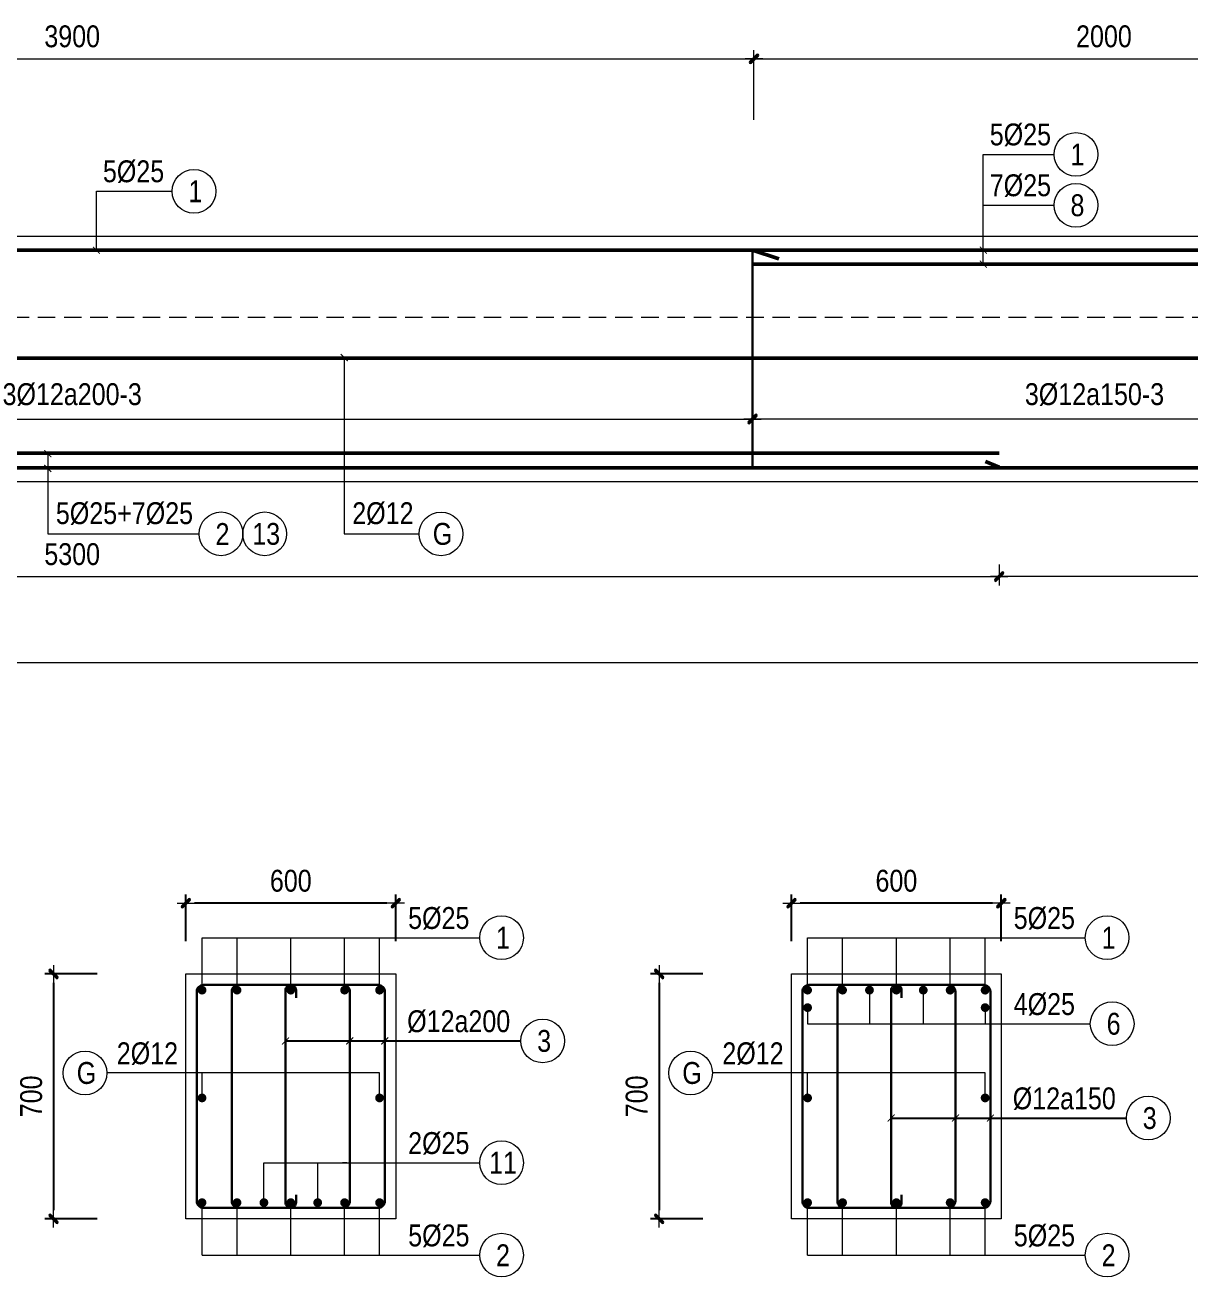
# Model space of a CAD drawing. Header units: millimetres. Extents: x 397144 to 8960116, y 345581 to 674207.
# Drawn here: x 5090010 to 5093341, y 605517 to 609096 of the extents above; entities that cross this region are included whole.
import ezdxf
from ezdxf.enums import TextEntityAlignment as Align
from ezdxf.xclip import XClip

# ---------------------------------------------------------------- set-up
doc = ezdxf.new("R2010")
doc.units = ezdxf.units.MM
doc.header["$XCLIPFRAME"] = 0
doc.header["$PDSIZE"] = -10
doc.linetypes.add('HIDDEN', pattern=[0.375, 0.25, -0.125])
doc.layers.get('0').update_dxf_attribs({"linetype": 'CONTINUOUS'})
doc.layers.get('Defpoints').update_dxf_attribs({"color": 12, "linetype": 'CONTINUOUS'})
for name, color, linetype, lineweight in [('CDAI', 8, 'CONTINUOUS', 30), ('CTHEP', 2, 'CONTINUOUS', 50), ('DBAO', 3, 'CONTINUOUS', 20), ('DGIONG', 4, 'CONTINUOUS', 13), ('KTH', 150, 'CONTINUOUS', 5), ('Net khuat', 8, 'HIDDEN', 13), ('STICK', 1, 'CONTINUOUS', 9), ('TEXT', 7, 'CONTINUOUS', 15)]:
    doc.layers.add(name, color=color, linetype=linetype, lineweight=lineweight)
doc.styles.add('Star-HelCon', font='VHELVCN_0.TTF')
doc.styles.add('TTP-HelCon', font='VHELVCN_0.TTF')
doc.styles.add('VNI-HELVE-CONDENSE', font='VHELVCN_0.TTF')
doc.dimstyles.new('kc-25', dxfattribs={"dimtxt": 62.5, "dimasz": 20, "dimexe": 20, "dimexo": 50, "dimgap": 25, "dimtad": 3, "dimdec": 0, "dimzin": 0, "dimdsep": 46, "dimtxsty": 'VNI-HELVE-CONDENSE', "dimblk": 'DIM', "dimcen": 2.5, "dimclrd": 256, "dimclre": 154, "dimclrt": 7, "dimaunit": 1, "dimadec": 0, "dimazin": 0, "dimtfac": 1, "dimtdec": 0, "dimtix": 1, "dimtmove": 0, "dimatfit": 3, "dimldrblk": 'DOT', "dimfxl": 1, "dimtolj": 1, "dimtzin": 0, "dimarcsym": 0})
doc.dimstyles.new('TTP-25', dxfattribs={"dimscale": 25, "dimtxt": 2.5, "dimasz": 1, "dimexe": 1, "dimexo": 1, "dimgap": 0.09, "dimtad": 0, "dimdec": 4, "dimrnd": 5, "dimzin": 9, "dimdsep": 46, "dimtxsty": 'TTP-HelCon', "dimblk": 'Stick1', "dimcen": 0.09, "dimdle": 1.5, "dimclrd": 256, "dimclre": 256, "dimclrt": 7, "dimadec": 0, "dimazin": 0, "dimtfac": 1, "dimtdec": 4, "dimtmove": 0, "dimatfit": 3, "dimldrblk": '_ArchTick1', "dimfxl": 1, "dimtvp": 1, "dimtolj": 1, "dimtzin": 0, "dimarcsym": 0})

# ---------------------------------------------------------------- blocks, each defined once
blk = doc.blocks.new('Stick1')
at = {"layer": 'STICK'}
h = blk.add_hatch(color=256, dxfattribs=at)
edge = h.paths.add_edge_path()
edge.add_line((0.3, 0.5), (-0.5, -0.3))
edge.add_arc((-0.4, -0.4), 0.141, 135, 315)
edge.add_line((-0.3, -0.5), (0.5, 0.3))
edge.add_arc((0.4, 0.4), 0.141, 315, 495)
blk.add_line((1, 0), (-1, 0), dxfattribs=at)
blk.add_lwpolyline([(0.3, 0.5), (-0.5, -0.3, 1), (-0.3, -0.5), (0.5, 0.3, 1), (0.3, 0.5, 1)], format="xyb", dxfattribs=at)
blk = doc.blocks.new('*D1573')
at = {"layer": 'Defpoints', "color": 0, "ltscale": 500, "transparency": 16777216}
for p in [(5090470.2, 606585.5), (5090470.2, 606452.3), (5091070.2, 606452.3)]:
    blk.add_point(p, dxfattribs=at)
at = {"layer": 'KTH', "lineweight": -2, "ltscale": 500, "transparency": 16777216}
for p, q in [((5090470.2, 606477.3), (5090470.2, 606610.5)), ((5091070.2, 606477.3), (5091070.2, 606610.5)), ((5091045.2, 606585.5), (5090495.2, 606585.5))]:
    blk.add_line(p, q, dxfattribs=at)
at = {"layer": 'KTH', "lineweight": -2, "ltscale": 500, "transparency": 16777216, "xscale": 25, "yscale": 25, "zscale": 25, "rotation": 180}
blk.add_blockref('Stick1', (5090470.2, 606585.5), dxfattribs=at)
at = {"layer": 'KTH', "lineweight": -2, "ltscale": 500, "transparency": 16777216, "xscale": 25, "yscale": 25, "zscale": 25}
blk.add_blockref('Stick1', (5091070.2, 606585.5), dxfattribs=at)
at = {"layer": 'KTH', "color": 7, "ltscale": 500, "transparency": 16777216, "insert": (5090770.2, 606649.4), "char_height": 62.5, "attachment_point": 5, "style": 'TTP-HelCon'}
blk.add_mtext('\\A1;600', dxfattribs=at)
blk = doc.blocks.new('_ArchTick1')
at = {"color": 0, "const_width": 3.81}
blk.add_lwpolyline([(-12.7, -12.7), (12.7, 12.7)], dxfattribs=at)
blk = doc.blocks.new('*D1574')
at = {"layer": 'Defpoints', "color": 0, "ltscale": 500, "transparency": 16777216}
for p in [(5090241.8, 606383.3), (5090092, 605683.3), (5090241.8, 605683.3)]:
    blk.add_point(p, dxfattribs=at)
at = {"layer": 'KTH', "lineweight": -2, "ltscale": 500, "transparency": 16777216}
for p, q in [((5090216.8, 606383.3), (5090067, 606383.3)), ((5090092, 606358.3), (5090092, 605708.3)), ((5090216.8, 605683.3), (5090067, 605683.3))]:
    blk.add_line(p, q, dxfattribs=at)
at = {"layer": 'KTH', "lineweight": -2, "ltscale": 500, "transparency": 16777216, "xscale": 25, "yscale": 25, "zscale": 25}
for p, rotation in [((5090092, 606383.3), 90), ((5090092, 605683.3), 270)]:
    blk.add_blockref('Stick1', p, dxfattribs=dict(at, rotation=rotation))
at = {"layer": 'KTH', "color": 7, "ltscale": 500, "transparency": 16777216, "insert": (5090028.2, 606033.3), "char_height": 62.5, "attachment_point": 5, "rotation": 90, "style": 'TTP-HelCon'}
blk.add_mtext('\\A1;700', dxfattribs=at)
blk = doc.blocks.new('DIM')
h = blk.add_hatch(color=1)
h.paths.add_polyline_path([(0.49, 0.29, 1), (0.29, 0.49), (-0.19, 0), (0.19, 0)])
h.paths.add_polyline_path([(0.19, 0), (-0.19, 0), (-0.49, -0.29, 1), (-0.29, -0.49)])
at = {"color": 9}
for p, q in [((-0.19, 0), (-1.5, 0)), ((0.19, 0), (1.5, 0))]:
    blk.add_line(p, q, dxfattribs=at)
at = {"color": 1}
for p, q in [((-0.49, -0.29), (0.29, 0.49)), ((-0.29, -0.49), (0.49, 0.29)), ((-0.19, 0), (0.19, 0))]:
    blk.add_line(p, q, dxfattribs=at)
blk.add_arc((-0.39, -0.39), 0.138, 135, 315, dxfattribs=at)
blk = doc.blocks.new('*D1577')
at = {"layer": 'Defpoints', "color": 0, "ltscale": 500, "transparency": 16777216}
for p in [(5092201.4, 606585.5), (5092201.4, 606452.3), (5092801.4, 606452.3)]:
    blk.add_point(p, dxfattribs=at)
at = {"layer": 'KTH', "lineweight": -2, "ltscale": 500, "transparency": 16777216}
for p, q in [((5092201.4, 606477.3), (5092201.4, 606610.5)), ((5092801.4, 606477.3), (5092801.4, 606610.5)), ((5092776.4, 606585.5), (5092226.4, 606585.5))]:
    blk.add_line(p, q, dxfattribs=at)
at = {"layer": 'KTH', "lineweight": -2, "ltscale": 500, "transparency": 16777216, "xscale": 25, "yscale": 25, "zscale": 25, "rotation": 180}
blk.add_blockref('Stick1', (5092201.4, 606585.5), dxfattribs=at)
at = {"layer": 'KTH', "lineweight": -2, "ltscale": 500, "transparency": 16777216, "xscale": 25, "yscale": 25, "zscale": 25}
blk.add_blockref('Stick1', (5092801.4, 606585.5), dxfattribs=at)
at = {"layer": 'KTH', "color": 7, "ltscale": 500, "transparency": 16777216, "insert": (5092501.4, 606649.4), "char_height": 62.5, "attachment_point": 5, "style": 'TTP-HelCon'}
blk.add_mtext('\\A1;600', dxfattribs=at)
blk = doc.blocks.new('*D1578')
at = {"layer": 'Defpoints', "color": 0, "ltscale": 500, "transparency": 16777216}
for p in [(5091973, 606383.3), (5091823.2, 605683.3), (5091973, 605683.3)]:
    blk.add_point(p, dxfattribs=at)
at = {"layer": 'KTH', "lineweight": -2, "ltscale": 500, "transparency": 16777216}
for p, q in [((5091948, 606383.3), (5091798.2, 606383.3)), ((5091823.2, 606358.3), (5091823.2, 605708.3)), ((5091948, 605683.3), (5091798.2, 605683.3))]:
    blk.add_line(p, q, dxfattribs=at)
at = {"layer": 'KTH', "lineweight": -2, "ltscale": 500, "transparency": 16777216, "xscale": 25, "yscale": 25, "zscale": 25}
for p, rotation in [((5091823.2, 606383.3), 90), ((5091823.2, 605683.3), 270)]:
    blk.add_blockref('Stick1', p, dxfattribs=dict(at, rotation=rotation))
at = {"layer": 'KTH', "color": 7, "ltscale": 500, "transparency": 16777216, "insert": (5091759.3, 606033.3), "char_height": 62.5, "attachment_point": 5, "rotation": 90, "style": 'TTP-HelCon'}
blk.add_mtext('\\A1;700', dxfattribs=at)
blk = doc.blocks.new('*D1623')
at = {"layer": 'Defpoints', "color": 0, "transparency": 16777216}
for p in [(5122197.1, 510284.3), (5124152.1, 510201.8), (5122197.1, 510144.3)]:
    blk.add_point(p, dxfattribs=at)
at = {"layer": 'KTH', "lineweight": -2, "transparency": 16777216}
for p, q in [((5122197.1, 510259.3), (5122197.1, 510119.3)), ((5124152.1, 510176.8), (5124152.1, 510119.3)), ((5124127.1, 510144.3), (5122222.1, 510144.3))]:
    blk.add_line(p, q, dxfattribs=at)
at = {"layer": 'KTH', "lineweight": -2, "transparency": 16777216, "xscale": 25, "yscale": 25, "zscale": 25, "rotation": 180}
blk.add_blockref('Stick1', (5122197.1, 510144.3), dxfattribs=at)
at = {"layer": 'KTH', "lineweight": -2, "transparency": 16777216, "xscale": 25, "yscale": 25, "zscale": 25}
blk.add_blockref('Stick1', (5124152.1, 510144.3), dxfattribs=at)
at = {"layer": 'KTH', "color": 7, "transparency": 16777216, "insert": (5123174.6, 510214.3), "char_height": 62.5, "attachment_point": 5, "style": 'TTP-HelCon'}
blk.add_mtext('\\A1;3Þ12a150-3', dxfattribs=at)
blk = doc.blocks.new('*D1630')
at = {"layer": 'Defpoints', "color": 0, "transparency": 16777216}
for p in [(5124202.1, 511174.1), (5122201.1, 510985.1), (5124202.1, 510985.1)]:
    blk.add_point(p, dxfattribs=at)
at = {"layer": 'KTH', "lineweight": -2, "transparency": 16777216}
for p, q in [((5122201.1, 511010.1), (5122201.1, 511199.1)), ((5124202.1, 511010.1), (5124202.1, 511199.1)), ((5122226.1, 511174.1), (5124177.1, 511174.1))]:
    blk.add_line(p, q, dxfattribs=at)
at = {"layer": 'KTH', "lineweight": -2, "transparency": 16777216, "xscale": 25, "yscale": 25, "zscale": 25, "rotation": 180}
blk.add_blockref('Stick1', (5122201.1, 511174.1), dxfattribs=at)
at = {"layer": 'KTH', "lineweight": -2, "transparency": 16777216, "xscale": 25, "yscale": 25, "zscale": 25}
blk.add_blockref('Stick1', (5124202.1, 511174.1), dxfattribs=at)
at = {"layer": 'KTH', "color": 7, "transparency": 16777216, "insert": (5123201.6, 511238), "char_height": 62.5, "attachment_point": 5, "style": 'TTP-HelCon'}
blk.add_mtext('\\A1;2000', dxfattribs=at)
blk = doc.blocks.new('*D1634')
at = {"layer": 'Defpoints', "color": 0, "transparency": 16777216}
for p in [(5118307.1, 510284.4), (5122197.1, 510284.3), (5122197.1, 510144.3)]:
    blk.add_point(p, dxfattribs=at)
at = {"layer": 'KTH', "lineweight": -2, "transparency": 16777216}
for p, q in [((5118307.1, 510259.4), (5118307.1, 510119.3)), ((5122197.1, 510259.3), (5122197.1, 510119.3)), ((5118332.1, 510144.3), (5122172.1, 510144.3))]:
    blk.add_line(p, q, dxfattribs=at)
at = {"layer": 'KTH', "lineweight": -2, "transparency": 16777216, "xscale": 25, "yscale": 25, "zscale": 25, "rotation": 180}
blk.add_blockref('Stick1', (5118307.1, 510144.3), dxfattribs=at)
at = {"layer": 'KTH', "lineweight": -2, "transparency": 16777216, "xscale": 25, "yscale": 25, "zscale": 25}
blk.add_blockref('Stick1', (5122197.1, 510144.3), dxfattribs=at)
at = {"layer": 'KTH', "color": 7, "transparency": 16777216, "insert": (5120252.1, 510214.2), "char_height": 62.5, "attachment_point": 5, "style": 'TTP-HelCon'}
blk.add_mtext('\\A1;3Þ12a200-3', dxfattribs=at)
blk = doc.blocks.new('*D1636')
at = {"layer": 'Defpoints', "color": 0, "transparency": 16777216}
for p in [(5122201.1, 511174.2), (5118303.1, 510985.2), (5122201.1, 510974.2)]:
    blk.add_point(p, dxfattribs=at)
at = {"layer": 'KTH', "lineweight": -2, "transparency": 16777216}
for p, q in [((5118303.1, 511010.2), (5118303.1, 511199.2)), ((5122201.1, 510999.2), (5122201.1, 511199.2)), ((5118328.1, 511174.2), (5122176.1, 511174.2))]:
    blk.add_line(p, q, dxfattribs=at)
at = {"layer": 'KTH', "lineweight": -2, "transparency": 16777216, "xscale": 25, "yscale": 25, "zscale": 25, "rotation": 180}
blk.add_blockref('Stick1', (5118303.1, 511174.2), dxfattribs=at)
at = {"layer": 'KTH', "lineweight": -2, "transparency": 16777216, "xscale": 25, "yscale": 25, "zscale": 25}
blk.add_blockref('Stick1', (5122201.1, 511174.2), dxfattribs=at)
at = {"layer": 'KTH', "color": 7, "transparency": 16777216, "insert": (5120252.1, 511238), "char_height": 62.5, "attachment_point": 5, "style": 'TTP-HelCon'}
blk.add_mtext('\\A1;3900', dxfattribs=at)
blk = doc.blocks.new('*D1656')
at = {"layer": 'Defpoints', "color": 0, "transparency": 16777216}
for p in [(5124502.1, 509645.8), (5115302.1, 509544.7), (5124502.1, 509447.9)]:
    blk.add_point(p, dxfattribs=at)
at = {"layer": 'KTH', "lineweight": -2, "transparency": 16777216}
for p, q in [((5124502.1, 509620.8), (5124502.1, 509422.9)), ((5115302.1, 509519.7), (5115302.1, 509422.9)), ((5115327.1, 509447.9), (5124477.1, 509447.9))]:
    blk.add_line(p, q, dxfattribs=at)
at = {"layer": 'KTH', "lineweight": -2, "transparency": 16777216, "xscale": 25, "yscale": 25, "zscale": 25, "rotation": 180}
blk.add_blockref('Stick1', (5115302.1, 509447.9), dxfattribs=at)
at = {"layer": 'KTH', "lineweight": -2, "transparency": 16777216, "xscale": 25, "yscale": 25, "zscale": 25}
blk.add_blockref('Stick1', (5124502.1, 509447.9), dxfattribs=at)
at = {"layer": 'KTH', "color": 7, "transparency": 16777216, "insert": (5119902.1, 509511.7), "char_height": 62.5, "attachment_point": 5, "style": 'TTP-HelCon'}
blk.add_mtext('\\A1;9200', dxfattribs=at)
blk = doc.blocks.new('*D1642')
at = {"layer": 'Defpoints', "color": 0, "transparency": 16777216}
for p in [(5124202.1, 509968), (5122902.1, 509753.8), (5122902.1, 509693.8)]:
    blk.add_point(p, dxfattribs=at)
at = {"layer": 'KTH', "lineweight": -2, "transparency": 16777216}
for p, q in [((5124202.1, 509943), (5124202.1, 509668.8)), ((5122902.1, 509728.8), (5122902.1, 509668.8)), ((5124177.1, 509693.8), (5122927.1, 509693.8))]:
    blk.add_line(p, q, dxfattribs=at)
at = {"layer": 'KTH', "lineweight": -2, "transparency": 16777216, "xscale": 25, "yscale": 25, "zscale": 25, "rotation": 180}
blk.add_blockref('Stick1', (5122902.1, 509693.8), dxfattribs=at)
at = {"layer": 'KTH', "lineweight": -2, "transparency": 16777216, "xscale": 25, "yscale": 25, "zscale": 25}
blk.add_blockref('Stick1', (5124202.1, 509693.8), dxfattribs=at)
at = {"layer": 'KTH', "color": 7, "transparency": 16777216, "insert": (5123552.1, 509757.7), "char_height": 62.5, "attachment_point": 5, "style": 'TTP-HelCon'}
blk.add_mtext('\\A1;1300', dxfattribs=at)
blk = doc.blocks.new('*D1643')
at = {"layer": 'Defpoints', "color": 0, "transparency": 16777216}
for p in [(5117602.1, 509753.7), (5122902.1, 509728.7), (5122902.1, 509693.7)]:
    blk.add_point(p, dxfattribs=at)
at = {"layer": 'KTH', "lineweight": -2, "transparency": 16777216}
for p, q in [((5117602.1, 509728.7), (5117602.1, 509668.7)), ((5117627.1, 509693.7), (5122877.1, 509693.7)), ((5122902.1, 509703.7), (5122902.1, 509668.7))]:
    blk.add_line(p, q, dxfattribs=at)
at = {"layer": 'KTH', "lineweight": -2, "transparency": 16777216, "xscale": 25, "yscale": 25, "zscale": 25, "rotation": 180}
blk.add_blockref('Stick1', (5117602.1, 509693.7), dxfattribs=at)
at = {"layer": 'KTH', "lineweight": -2, "transparency": 16777216, "xscale": 25, "yscale": 25, "zscale": 25}
blk.add_blockref('Stick1', (5122902.1, 509693.7), dxfattribs=at)
at = {"layer": 'KTH', "color": 7, "transparency": 16777216, "insert": (5120252.1, 509757.6), "char_height": 62.5, "attachment_point": 5, "style": 'TTP-HelCon'}
blk.add_mtext('\\A1;5300', dxfattribs=at)
blk = doc.blocks.new('CY22')
at = {"layer": 'CDAI', "ltscale": 52.5}
blk.add_line((5122197.11531, 510630.84286), (5122197.11531, 510004.87186), dxfattribs=at)
at = {"layer": 'CTHEP'}
for p, q in [((5122272.11531, 510601.84286), (5122197.11531, 510626.84286)), ((5122201.15479, 510586.90183), (5126351.11671, 510586.90183)), ((5089735.84052, 510317.9031), (5131437.8195, 510317.85497)), ((5117602.11931, 510046.95458), (5122902.11531, 510047.03055)), ((5122902.11531, 510007.03055), (5122862.61632, 510022.72242))]:
    blk.add_line(p, q, dxfattribs=at)
for points in [[(5131621.18429, 509998.65546), (5131621.18429, 510626.84267), (5089582.11547, 510626.90741), (5089582.11547, 510000.64492)], [(5089655.37267, 510381.30833), (5089655.37267, 510004.91825), (5089655.37267, 510004.91825), (5089950.98574, 510004.8952), (5099502.10655, 510004.86691), (5100076.15206, 510004.86502), (5131549.85415, 510004.84288), (5131549.85415, 510527.71839)]]:
    blk.add_lwpolyline(points, dxfattribs=at)
at = {"layer": 'DBAO'}
for points in [[(5124802.11671, 509965.80766), (5131651.18429, 509965.80027), (5131651.18429, 510665.79698), (5099650.0128, 510665.84182)], [(5116302.11931, 509965.81799), (5124202.11531, 509965.80842)]]:
    blk.add_lwpolyline(points, dxfattribs=at)
at = {"layer": 'DGIONG'}
for centre in [(5123121.70815, 510900.71938), (5120600.11654, 510795.42733), (5123121.70815, 510755.42038), (5120677.54315, 509815.96689), (5120802.54315, 509815.96689), (5121306.53898, 509815.92226)]:
    blk.add_circle(centre, 62.5, dxfattribs=at)
at = {"layer": 'Net khuat', "ltscale": 200}
blk.add_lwpolyline([(5089552.11547, 510435.91822), (5131651.18429, 510435.91822)], dxfattribs=at)
at = {"layer": 'TEXT', "style": 'TTP-HelCon'}
for s, p in [('5Þ25', (5122875.1981, 510926.57233)), ('5Þ25', (5120339.99266, 510821.28027, 0)), ('7Þ25', (5122875.1981, 510781.27333)), ('5Þ25+7Þ25', (5120205.46602, 509843.86395, 0)), ('2Þ12', (5121052.73111, 509843.81931, 0))]:
    blk.add_text(s, height=62.5, dxfattribs=at).set_placement(p)
at = {"layer": 'TEXT', "style": 'Star-HelCon'}
for s, p in [('1', (5123125.87482, 510900.71938)), ('1', (5120604.28321, 510795.42733)), ('8', (5123125.87482, 510755.42038)), ('2', (5120681.70981, 509815.96689)), ('13', (5120806.70981, 509815.96689)), ('G', (5121310.70564, 509815.92226))]:
    blk.add_text(s, height=62.5, dxfattribs=at).set_placement(p, align=Align.MIDDLE)
at = {"layer": 'KTH'}
for base, p1, p2, picture, middle in [((5122201.11531, 511174.21644), (5118303.11531, 510985.21261), (5122201.11531, 510974.23337), '*D1636', (5120252.11531, 511238.04978)), ((5124202.11531, 511174.14431), (5122201.11531, 510985.14048), (5124202.11531, 510985.14048), '*D1630', (5123201.61531, 511237.97764)), ((5122902.11531, 509693.82206), (5124202.11531, 509968.00793), (5122902.11531, 509753.77324), '*D1642', (5123552.11531, 509757.65539)), ((5124502.11531, 509447.85794), (5115302.11531, 509544.70912), (5124502.11531, 509645.84094), '*D1656', (5119902.11531, 509511.69127))]:
    dim = blk.add_linear_dim(base=base, p1=p1, p2=p2, angle=180, dimstyle='TTP-25', override={"dimtmove": 1}, dxfattribs=at)
    dim.commit()
    dim.dimension.update_dxf_attribs({"geometry": picture, "text_midpoint": middle})
dim = blk.add_linear_dim(base=(5122197.11531, 510144.26345), p1=(5118307.11531, 510284.35199), p2=(5122197.11531, 510284.28368), text='3Þ12a200-3', dimstyle='TTP-25', override={"dimtmove": 1}, dxfattribs=at)
dim.commit()
dim.dimension.update_dxf_attribs({"geometry": '*D1634', "text_midpoint": (5120252.11531, 510214.18012)})
dim = blk.add_linear_dim(base=(5122197.11531, 510144.3388), p1=(5124152.11531, 510201.81216), p2=(5122197.11531, 510284.28368), angle=180, text='3Þ12a150-3', dimstyle='TTP-25', override={"dimtmove": 1}, dxfattribs=at)
dim.commit()
dim.dimension.update_dxf_attribs({"geometry": '*D1623', "text_midpoint": (5123174.61531, 510214.25547)})
dim = blk.add_linear_dim(base=(5122902.11531, 509693.74609), p1=(5117602.11931, 509753.69727), p2=(5122902.11531, 509728.69727), dimstyle='TTP-25', override={"dimtmove": 1}, dxfattribs=at)
dim.commit()
dim.dimension.update_dxf_attribs({"geometry": '*D1643', "text_midpoint": (5120252.11731, 509757.57943)})
at = {"layer": 'DGIONG'}
for points in [[(5122856.68633, 510626.91127), (5122856.68607, 510900.71938), (5123059.20815, 510900.71938)], [(5120321.48089, 510626.91822), (5120321.48062, 510795.42733), (5120537.61654, 510795.42733)], [(5122856.68598, 510586.91127), (5122856.68572, 510755.42038), (5123059.2078, 510755.42038)], [(5121029.72093, 510319.96683), (5121029.71908, 509815.92226), (5121244.03898, 509815.92226)], [(5120182.45364, 510045.15268), (5120182.45338, 509815.96689), (5120615.04315, 509815.966)], [(5120182.45425, 510003.01115), (5120182.45398, 509815.96689), (5120615.04315, 509815.96689)]]:
    blk.add_leader(points, dimstyle='kc-25', override={"dimtad": 0, "dimldrblk": 'ArchTick', "dimfxl": 100, "dimarcsym": 1}, dxfattribs=at)

msp = doc.modelspace()

# ---------------------------------------------------------------- linework, layer by layer
at = {"layer": 'CDAI'}
for points in [[(5090520.20075, 606352.02197), (5091020.20075, 606352.02197, -0.4142135624), (5091038.95075, 606333.27197), (5091038.95075, 605733.27197, -0.4142135624), (5091020.20075, 605714.52197), (5090520.20075, 605714.52197, -0.4142135624), (5090501.45075, 605733.27197), (5090501.45075, 606333.27197, -0.4142135624)], [(5090620.20075, 606352.02197), (5090920.20075, 606352.02197, -0.4142135624), (5090938.95075, 606333.27197), (5090938.95075, 605733.27197, -0.4142135624), (5090920.20075, 605714.52197), (5090620.20075, 605714.52197, -0.4142135624), (5090601.45075, 605733.27197), (5090601.45075, 606333.27197, -0.4142135624)], [(5092251.36432, 606352.02197), (5092751.36432, 606352.02197, -0.4142135624), (5092770.11432, 606333.27197), (5092770.11432, 605733.27197, -0.4142135624), (5092751.36432, 605714.52197), (5092251.36432, 605714.52197, -0.4142135624), (5092232.61432, 605733.27197), (5092232.61432, 606333.27197, -0.4142135624)], [(5092351.36432, 606352.02197), (5092651.36432, 606352.02197, -0.4142135624), (5092670.11432, 606333.27197), (5092670.11432, 605733.27197, -0.4142135624), (5092651.36432, 605714.52197), (5092351.36432, 605714.52197, -0.4142135624), (5092332.61432, 605733.27197), (5092332.61432, 606333.27197, -0.4142135624)]]:
    msp.add_lwpolyline(points, format="xyb", close=True, dxfattribs=at)
for points in [[(5090785.20075, 606315.10198), (5090785.20075, 606337.02197, 0.4142135624), (5090770.20075, 606352.02197), (5090770.20075, 606352.02197, 0.4142135624), (5090755.20075, 606337.02197), (5090755.20075, 605729.52197, 0.4142135624), (5090770.20075, 605714.52197), (5090770.20075, 605714.52197, 0.4142135624), (5090785.20075, 605729.52197), (5090785.20075, 605751.44196)], [(5092516.36432, 606315.10198), (5092516.36432, 606337.02197, 0.4142135624), (5092501.36432, 606352.02197), (5092501.36432, 606352.02197, 0.4142135624), (5092486.36432, 606337.02197), (5092486.36432, 605729.52197, 0.4142135624), (5092501.36432, 605714.52197), (5092501.36432, 605714.52197, 0.4142135624), (5092516.36432, 605729.52197), (5092516.36432, 605751.44196)]]:
    msp.add_lwpolyline(points, format="xyb", dxfattribs=at)
at = {"layer": 'CTHEP', "const_width": 12.5}
for points in [[(5090510.20075, 606337.02197, 1), (5090522.70075, 606337.02197, 1)], [(5090610.20075, 606337.02197, 1), (5090622.70075, 606337.02197, 1)], [(5090763.95075, 606337.02197, 1), (5090776.45075, 606337.02197, 1)], [(5090917.70075, 606337.02197, 1), (5090930.20075, 606337.02197, 1)], [(5091017.70075, 606337.02197, 1), (5091030.20075, 606337.02197, 1)], [(5092241.36432, 606337.02197, 1), (5092253.86432, 606337.02197, 1)], [(5092341.36432, 606337.02197, 1), (5092353.86432, 606337.02197, 1)], [(5092418.23932, 606337.02197, 1), (5092430.73932, 606337.02197, 1)], [(5092495.11432, 606337.02197, 1), (5092507.61432, 606337.02197, 1)], [(5092584.48932, 606337.02197, -1), (5092571.98932, 606337.02197, -1)], [(5092648.86432, 606337.02197, 1), (5092661.36432, 606337.02197, 1)], [(5092748.86432, 606337.02197, 1), (5092761.36432, 606337.02197, 1)], [(5092241.36432, 606287.02197, 1), (5092253.86432, 606287.02197, 1)], [(5092748.86432, 606287.02197, 1), (5092761.36432, 606287.02197, 1)], [(5090522.70075, 606028.86503, -1), (5090510.20075, 606028.86503, -1)], [(5091030.20075, 606028.86503, -1), (5091017.70075, 606028.86503, -1)], [(5092253.86432, 606028.86503, -1), (5092241.36432, 606028.86503, -1)], [(5092761.36432, 606028.86503, -1), (5092748.86432, 606028.86503, -1)], [(5090510.20075, 605729.52197, 1), (5090522.70075, 605729.52197, 1)], [(5090610.20075, 605729.52197, 1), (5090622.70075, 605729.52197, 1)], [(5090687.07575, 605729.52197, 1), (5090699.57575, 605729.52197, 1)], [(5090763.95075, 605729.52197, 1), (5090776.45075, 605729.52197, 1)], [(5090853.32575, 605729.52197, -1), (5090840.82575, 605729.52197, -1)], [(5090917.70075, 605729.52197, 1), (5090930.20075, 605729.52197, 1)], [(5091017.70075, 605729.52197, 1), (5091030.20075, 605729.52197, 1)], [(5092241.36432, 605729.52197, 1), (5092253.86432, 605729.52197, 1)], [(5092341.36432, 605729.52197, 1), (5092353.86432, 605729.52197, 1)], [(5092495.11432, 605729.52197, 1), (5092507.61432, 605729.52197, 1)], [(5092648.86432, 605729.52197, 1), (5092661.36432, 605729.52197, 1)], [(5092748.86432, 605729.52197, 1), (5092761.36432, 605729.52197, 1)]]:
    msp.add_lwpolyline(points, format="xyb", close=True, dxfattribs=at)
at = {"layer": 'DBAO', "ltscale": 0.8}
for p, q in [((5090930.47408, 605843.6115), (5090917.66643, 605843.6115)), ((5090926.25748, 605843.6115), (5090930.47408, 605843.6115))]:
    msp.add_line(p, q, dxfattribs=at)
at = {"layer": 'DBAO', "flags": 128}
for points in [[(5090470.20075, 606383.27197), (5091070.20075, 606383.27197)], [(5091070.20075, 606383.27197), (5091070.20075, 605683.27197), (5090470.20075, 605683.27197), (5090470.20075, 606383.27197)], [(5092201.36432, 606383.27197), (5092801.36432, 606383.27197)], [(5092801.36432, 606383.27197), (5092801.36432, 605683.27197), (5092201.36432, 605683.27197), (5092201.36432, 606383.27197)]]:
    msp.add_lwpolyline(points, dxfattribs=at)
at = {"layer": 'DGIONG'}
for p, q in [((5090516.45075, 606487.02197), (5091310.20075, 606487.02197)), ((5090516.45075, 606337.02197), (5090516.45075, 606487.02197)), ((5090616.45075, 606337.02197), (5090616.45075, 606487.02197)), ((5090770.20075, 606337.02197), (5090770.20075, 606487.02197)), ((5090923.95075, 606337.02197), (5090923.95075, 606487.02197)), ((5091023.95075, 606337.02197), (5091023.95075, 606487.02197)), ((5092247.61432, 606487.02197), (5093041.36432, 606487.02197)), ((5092247.61432, 606337.02197), (5092247.61432, 606487.02197)), ((5092347.61432, 606337.02197), (5092347.61432, 606487.02197)), ((5092501.36432, 606337.02197), (5092501.36432, 606487.02197)), ((5092655.11432, 606337.02197), (5092655.11432, 606487.02197)), ((5092755.11432, 606337.02197), (5092755.11432, 606487.02197)), ((5092424.48932, 606337.02197), (5092424.48932, 606240.97747)), ((5092578.23932, 606337.02197), (5092578.23932, 606240.97747)), ((5092247.61432, 606288.99972), (5092247.61432, 606240.97747)), ((5092755.11432, 606288.99972), (5092755.11432, 606240.97747)), ((5092247.61432, 606240.97747), (5093055.81803, 606240.97747)), ((5091023.95075, 606100.24682), (5090244.40323, 606100.24682)), ((5090516.45075, 606028.86503), (5090516.45075, 606100.24682)), ((5091023.95075, 606028.86503), (5091023.95075, 606100.24682)), ((5092755.11432, 606100.24682), (5091975.5668, 606100.24682)), ((5092247.61432, 606028.86503), (5092247.61432, 606100.24682)), ((5092755.11432, 606028.86503), (5092755.11432, 606100.24682)), ((5090693.32575, 605843.6115), (5091310.20075, 605843.6115)), ((5090693.32575, 605729.52197), (5090693.32575, 605843.6115)), ((5090847.07575, 605729.52197), (5090847.07575, 605843.6115)), ((5090516.45075, 605579.52197), (5090516.45075, 605729.52197)), ((5090616.45075, 605579.52197), (5090616.45075, 605729.52197)), ((5090770.20075, 605579.52197), (5090770.20075, 605729.52197)), ((5090923.95075, 605579.52197), (5090923.95075, 605729.52197)), ((5091023.95075, 605579.52197), (5091023.95075, 605729.52197)), ((5092247.61432, 605579.52197), (5092247.61432, 605729.52197)), ((5092347.61432, 605579.52197), (5092347.61432, 605729.52197)), ((5092501.36432, 605579.52197), (5092501.36432, 605729.52197)), ((5092655.11432, 605579.52197), (5092655.11432, 605729.52197)), ((5092755.11432, 605579.52197), (5092755.11432, 605729.52197)), ((5090516.45075, 605579.52197), (5091310.20075, 605579.52197)), ((5092247.61432, 605579.52197), (5093041.36432, 605579.52197))]:
    msp.add_line(p, q, dxfattribs=at)
for centre in [(5091372.70075, 606487.02197), (5093103.86432, 606487.02197), (5093118.31803, 606240.97747), (5091490.28866, 606191.93965), (5090181.90323, 606100.24682), (5091913.0668, 606100.24682), (5093221.45223, 605971.36009), (5091372.70075, 605843.6115), (5091372.70075, 605579.52197), (5093103.86432, 605579.52197)]:
    msp.add_circle(centre, 62.5, dxfattribs=at)

# ---------------------------------------------------------------- block references
at = {"layer": 'DBAO'}
ref = msp.add_blockref('CY22', (-30106.83514, 97825.58534), dxfattribs=at)
XClip(ref).set_block_clipping_path([(5115128.8875318384, 509046.8178281924), (5131721.3127251593, 511304.5412524017)])

# ---------------------------------------------------------------- texts
at = {"layer": 'TEXT', "style": 'TTP-HelCon'}
for s, p in [('5Þ25', (5091105.65908, 606512.02197)), ('5Þ25', (5092836.82265, 606512.02197)), ('4Þ25', (5092836.82265, 606265.97747)), ('Þ12a200', (5091102.88496, 606216.93965)), ('2Þ12', (5090272.6949, 606125.24682)), ('2Þ12', (5092003.85847, 606125.24682)), ('Þ12a150', (5092834.04853, 605996.36009)), ('2Þ25', (5091105.65908, 605868.6115)), ('5Þ25', (5091105.92442, 605604.52197)), ('5Þ25', (5092837.088, 605604.52197))]:
    msp.add_text(s, height=62.5, dxfattribs=at).set_placement(p)
at = {"layer": 'TEXT', "style": 'Star-HelCon'}
for s, p in [('1', (5091376.86742, 606487.02197)), ('1', (5093108.03099, 606487.02197)), ('6', (5093122.48469, 606240.97747)), ('3', (5091494.45532, 606191.93965)), ('G', (5090186.0699, 606100.24682)), ('G', (5091917.23347, 606100.24682)), ('3', (5093225.6189, 605971.36009)), ('11', (5091376.86742, 605843.6115)), ('2', (5091376.86742, 605579.52197)), ('2', (5093108.03099, 605579.52197))]:
    msp.add_text(s, height=62.5, dxfattribs=at).set_placement(p, align=Align.MIDDLE)

# ---------------------------------------------------------------- dimensions: what is measured, and where the dimension line sits
at = {"layer": 'KTH', "ltscale": 500}
for base, p1, p2, picture, middle in [((5090470.20075, 606585.52197), (5091070.20075, 606452.28392), (5090470.20075, 606452.28392), '*D1573', (5090770.20075, 606649.3553)), ((5092201.36432, 606585.52197), (5092801.36432, 606452.28392), (5092201.36432, 606452.28392), '*D1577', (5092501.36432, 606649.3553))]:
    dim = msp.add_linear_dim(base=base, p1=p1, p2=p2, dimstyle='TTP-25', override={"dimtxsty": 'TTP-HelCon'}, dxfattribs=at)
    dim.commit()
    dim.dimension.update_dxf_attribs({"geometry": picture, "text_midpoint": middle})
for base, p1, p2, picture, middle in [((5090091.99374, 605683.27197), (5090241.82655, 606383.27197), (5090241.82655, 605683.27197), '*D1574', (5090028.16041, 606033.27197)), ((5091823.15731, 605683.27197), (5091972.99012, 606383.27197), (5091972.99012, 605683.27197), '*D1578', (5091759.32398, 606033.27197))]:
    dim = msp.add_linear_dim(base=base, p1=p1, p2=p2, angle=90, dimstyle='TTP-25', override={"dimtxsty": 'TTP-HelCon'}, dxfattribs=at)
    dim.commit()
    dim.dimension.update_dxf_attribs({"geometry": picture, "text_midpoint": middle})

# ---------------------------------------------------------------- leaders
at = {"layer": 'DGIONG'}
for points in [[(5090755.20075, 606191.93965), (5091257.16277, 606191.93965)], [(5090938.95075, 606191.93965), (5091427.78866, 606191.93965)], [(5091038.95075, 606191.93965), (5091427.78866, 606191.93965)], [(5092486.36432, 605971.36009), (5092988.32634, 605971.36009)], [(5092670.11432, 605971.36009), (5093158.95223, 605971.36009)], [(5092770.11432, 605971.36009), (5093158.95223, 605971.36009)]]:
    msp.add_leader(points, dimstyle='kc-25', override={"dimtad": 0, "dimldrblk": 'ArchTick', "dimfxl": 100, "dimarcsym": 1}, dxfattribs=at)

doc.saveas('drawing.dxf')
